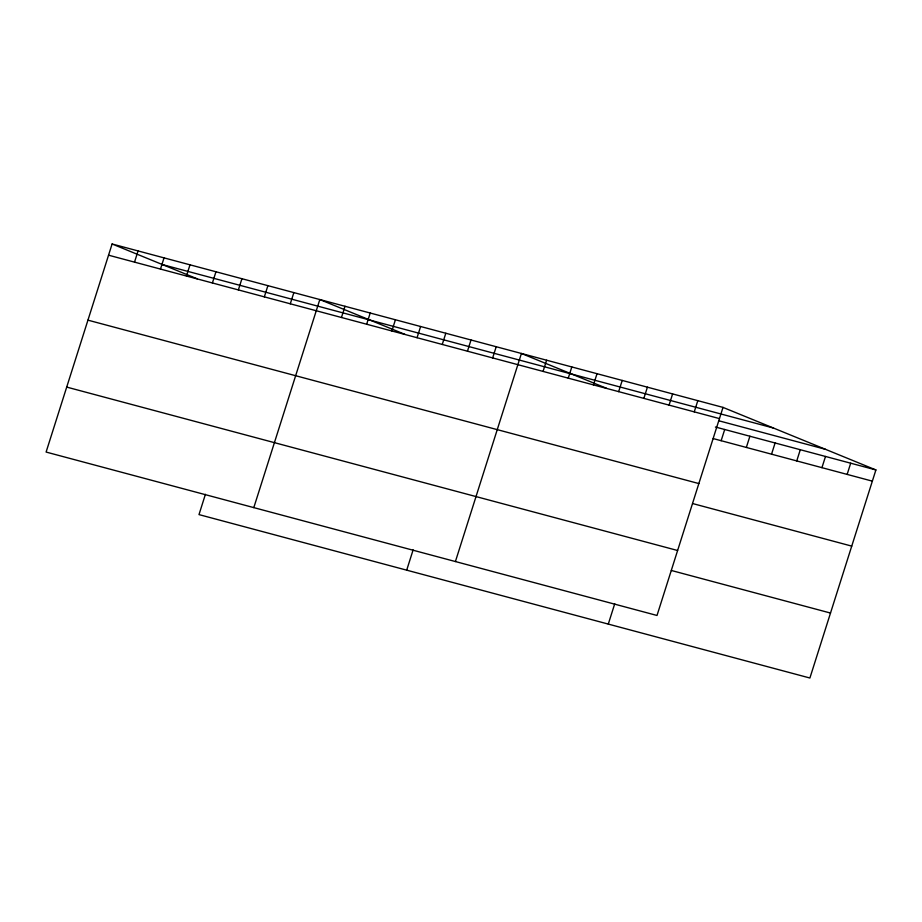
<?xml version="1.0" encoding="UTF-8"?>
<svg xmlns="http://www.w3.org/2000/svg" width="922" height="922" viewBox="0 0 922 922"><rect width="100%" height="100%" fill="white"/><g stroke="black" fill="none" stroke-linecap="round" stroke-linejoin="round"><path stroke-width="1.38" d="M112.104 243.984L46.1 452.057L657.006 615.47L723.009 407.397L112.104 243.984L197.216 278.801M134.52 262.136L138.07 250.934M160.474 269.086L164.035 257.872M186.44 276.024L190.001 264.821M212.406 282.973L215.955 271.76M238.372 289.911L241.921 278.709M264.337 296.861L267.887 285.659M205.422 494.296L198.991 514.603L809.896 678.016L875.9 469.943L723.009 407.397M290.292 303.811L293.853 292.597M253.804 507.619L319.819 299.546L404.919 334.363M341.463 317.491L345.012 306.288M366.656 324.233L370.218 313.031M391.862 330.975L395.411 319.773M417.055 337.717L420.616 326.503M442.26 344.459L445.81 333.245M467.454 351.201L471.015 339.988M406.694 570.165L413.137 549.858M492.659 357.932L496.209 346.73M455.41 561.544L521.414 353.472L606.526 388.289M543.058 371.416L546.619 360.214M568.263 378.158L571.813 366.956M593.457 384.9L597.018 373.698M618.662 391.643L622.212 380.44M643.856 398.385L647.417 387.171M669.061 405.127L672.611 393.913M608.289 624.09L614.732 603.783M694.254 411.857L697.816 400.655M721.142 440.704L724.704 429.491M746.347 447.447L749.897 436.233M771.541 454.189L775.102 442.975M796.746 460.919L800.296 449.717M821.94 467.661L825.501 456.459M847.145 474.404L850.695 463.201M162.56 264.626L773.466 428.038M108.554 255.187L719.46 418.6M719.344 420.916L825.444 449.302M715.414 427.013L875.9 469.943M713.19 438.572L872.35 481.146M87.947 320.153L698.853 483.566M692.583 503.539L851.732 546.112M66.707 387.09L677.612 550.503M671.343 570.476L830.503 613.049"/></g></svg>
